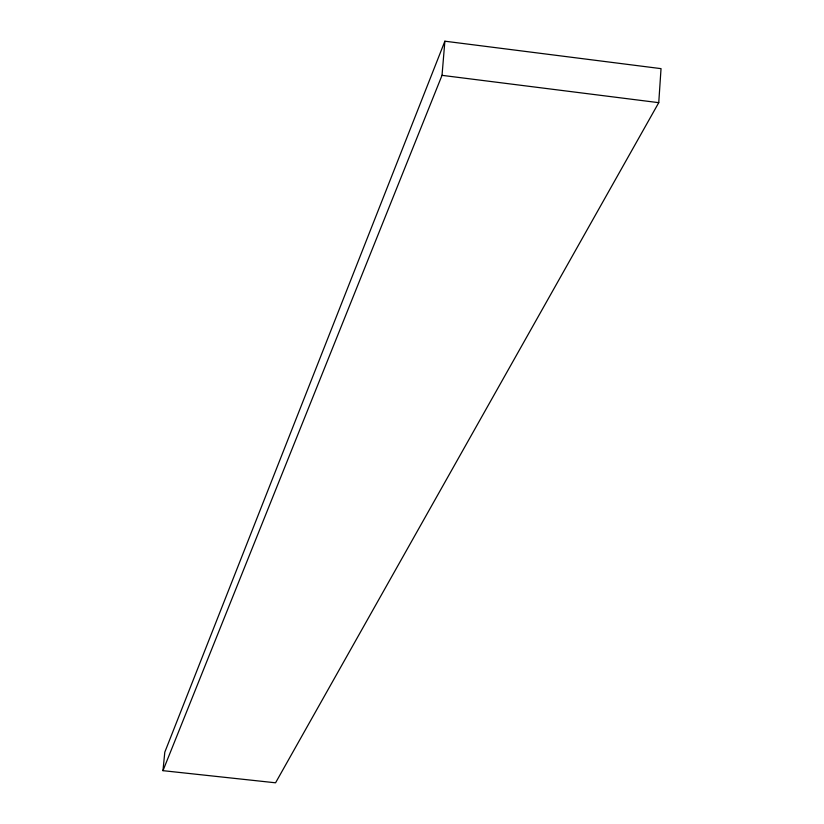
<?xml version="1.0" encoding="UTF-8"?>
<svg xmlns="http://www.w3.org/2000/svg" width="824" height="824" viewBox="0 0 824 824"><rect width="100%" height="100%" fill="white"/><g stroke="black" fill="none" stroke-linecap="round" stroke-linejoin="round"><path stroke-width="1.24" d="M658.747 102.67L661.033 68.639L444.878 41.2L164.8 752.168L162.967 770.667L275.566 782.8L658.747 102.67L442.024 75.345L162.967 770.667M442.024 75.345L444.878 41.2"/></g></svg>
